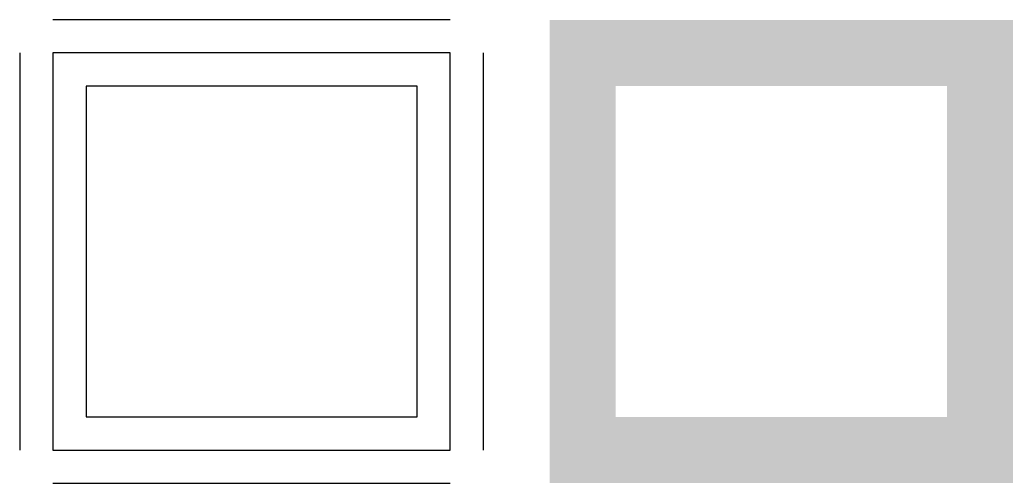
# Model space of a CAD drawing. Header units: millimetres. Extents: x -5 to 145, y -5 to 65.
import ezdxf

# ---------------------------------------------------------------- set-up
doc = ezdxf.new("R2010")
doc.units = ezdxf.units.MM

msp = doc.modelspace()

# ---------------------------------------------------------------- linework, layer by layer
for p, q in [((60, 65), (0, 65)), ((-5, 60), (-5, 0)), ((65, 0), (65, 60)), ((0, -5), (60, -5))]:
    msp.add_line(p, q)
at = {"const_width": 10}
msp.add_lwpolyline([(80, 0), (140, 0), (140, 60), (80, 60)], close=True, dxfattribs=at)
for points in [[(0, 60), (0, 0), (60, 0), (60, 60)], [(5, 55), (5, 5), (55, 5), (55, 55)]]:
    msp.add_lwpolyline(points, close=True)

doc.saveas('drawing.dxf')
